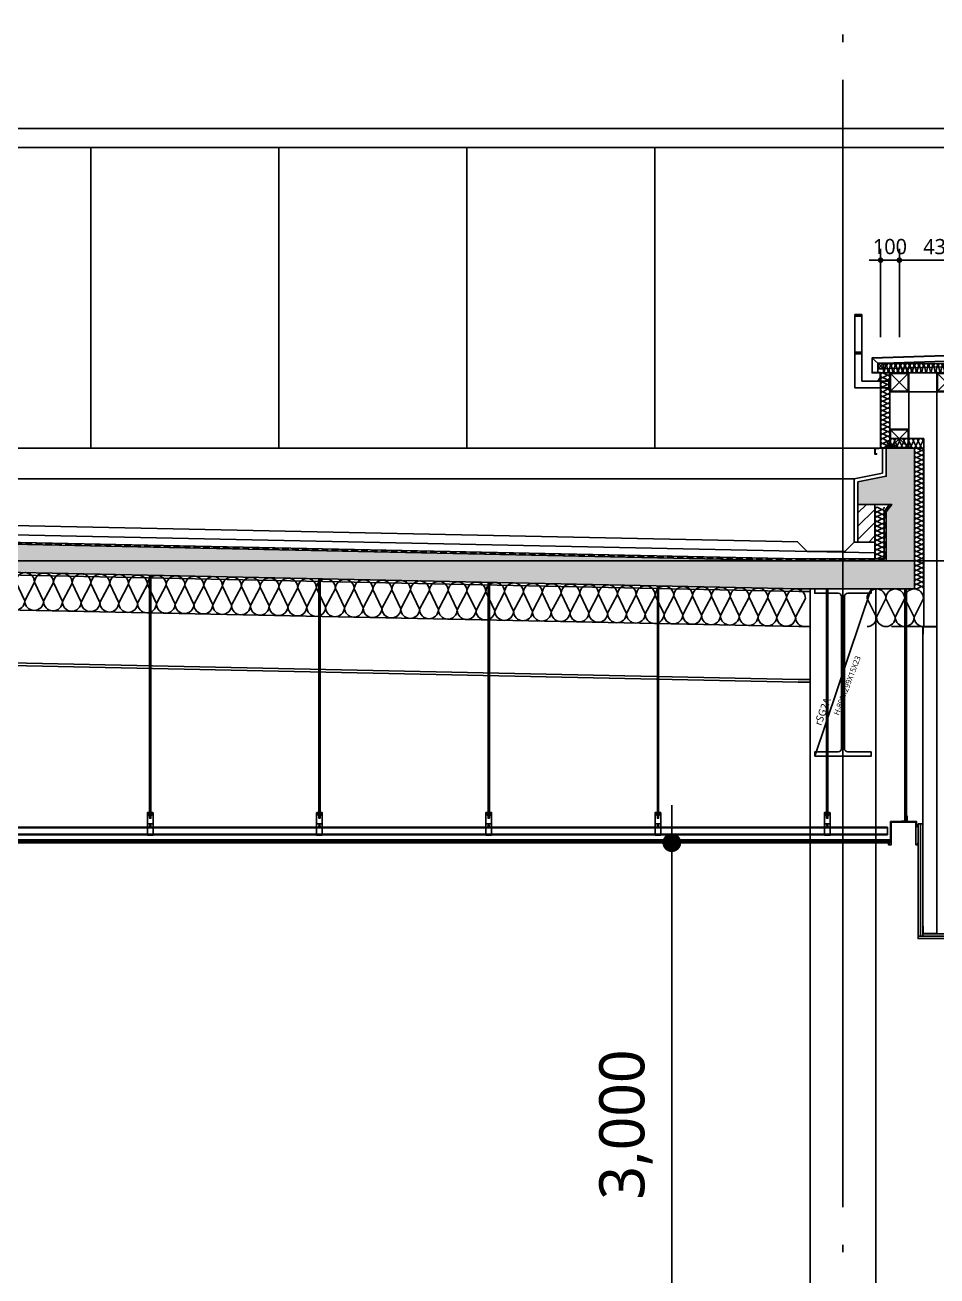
# Model space of a CAD drawing. Header units: millimetres. Extents: x 0 to 672800, y 0 to 118800.
# Drawn here: x 541901 to 546750, y 32638 to 39295 of the extents above; entities that cross this region are included whole.
import ezdxf
from ezdxf.enums import TextEntityAlignment as Align

# ---------------------------------------------------------------- set-up
doc = ezdxf.new("R2010")
doc.units = ezdxf.units.MM
doc.header["$LTSCALE"] = 200
for name, pattern in [('CEN-GAUN', [32.2, 30, -1, 0.2, -1]), ('HIDDEN', [0.375, 0.25, -0.125]), ('XR-A-SECTION$0$CEN-OC', [10, 9.25, -0.25, 0.25, -0.25])]:
    doc.linetypes.add(name, pattern=pattern)
doc.layers.get('DEFPOINTS').update_dxf_attribs({"color": 137})
for name, color, linetype in [('0-S-col', 4, 'Continuous'), ('01FIN', 9, 'Continuous'), ('01HAT', 8, 'Continuous'), ('01단열재', 252, 'Continuous'), ('01하지철물', 253, 'Continuous'), ('02-PIR', 7, 'Continuous'), ('09GIRDER', 2, 'Continuous'), ('3', 3, 'Continuous'), ('6방수', 6, 'HIDDEN'), ('7', 7, 'Continuous'), ('7내부마감', 7, 'Continuous'), ('8ELE', 8, 'Continuous'), ('A-CON', 2, 'Continuous'), ('BOLT', 8, 'Continuous'), ('CEN', 1, 'CEN-GAUN'), ('CTR', 1, 'XR-A-SECTION$0$CEN-OC'), ('deta', 8, 'Continuous'), ('ELE', 7, 'Continuous'), ('ELE-4', 4, 'Continuous'), ('ELE-6', 6, 'Continuous'), ('ELE-8', 8, 'Continuous'), ('ELE-STL', 252, 'Continuous'), ('FLA', 2, 'Continuous'), ('HAT', 8, 'Continuous'), ('HAT-253', 253, 'Continuous'), ('HAT-254', 254, 'Continuous'), ('HAT-INS', 252, 'Continuous'), ('Insul', 252, 'Continuous'), ('JD_04', 4, 'Continuous'), ('JD_08', 8, 'Continuous'), ('PANEL', 6, 'Continuous'), ('S-253', 252, 'Continuous'), ('STEEL-E', 6, 'Continuous'), ('STL', 4, 'Continuous'), ('SYP_BOLT', 9, 'Continuous'), ('SYP_FLASHING', 5, 'Continuous'), ('X-ER', 15, 'ER-X'), ('경량철골', 8, 'Continuous')]:
    doc.layers.add(name, color=color, linetype=linetype)
doc.layers.add('check', color=61, linetype='Continuous', plot=False)
doc.styles.add('$0$스타일1', font='malgun.ttf')
doc.styles.get("Standard").update_dxf_attribs({"font": 'arial.ttf'})
doc.styles.add('맑은고딕', font='malgun.ttf')
doc.styles.add('스타일1', font='malgun.ttf')
doc.linetypes.add('ER-X', pattern='A,10,-0.8,["X",Standard,S=0.6,R=0,X=-0.15,Y=-0.3],-0.8', length=11.6)
doc.dimstyles.new('CJA', dxfattribs={"dimscale": 300, "dimtxt": 2.7, "dimasz": 1, "dimexe": 2, "dimexo": 3, "dimgap": 1, "dimtad": 1, "dimdec": 0, "dimzin": 1, "dimdsep": 46, "dimlunit": 6, "dimtxsty": '$0$스타일1', "dimblk": 'CJDOT', "dimcen": 0.09, "dimdle": 1, "dimclrd": 256, "dimclre": 256, "dimclrt": 3, "dimadec": 0, "dimazin": 0, "dimtfac": 1, "dimtdec": 0, "dimtix": 1, "dimtmove": 2, "dimatfit": 3, "dimldrblk": 'CJDOT', "dimfxl": 1, "dimtolj": 1, "dimtzin": 1, "dimarcsym": 0})
doc.dimstyles.new('CJAK', dxfattribs={"dimscale": 200, "dimtxt": 1.2, "dimasz": 0.5, "dimexe": 2, "dimexo": 3, "dimgap": 0.5, "dimtad": 1, "dimdec": 0, "dimzin": 1, "dimdsep": 46, "dimlunit": 6, "dimtxsty": '맑은고딕', "dimblk": 'CJDOT', "dimcen": 0.09, "dimdle": 1, "dimclrd": 256, "dimclre": 256, "dimclrt": 256, "dimadec": 0, "dimazin": 0, "dimtfac": 1, "dimtdec": 0, "dimtix": 1, "dimtmove": 2, "dimatfit": 3, "dimldrblk": 'CJDOT', "dimfxl": 1, "dimtolj": 1, "dimtzin": 1, "dimarcsym": 0})

# ---------------------------------------------------------------- blocks, each defined once
blk = doc.blocks.new('하지철물')
at = {"layer": '01하지철물', "color": 1}
for p, q in [((46.8, 46.8), (-46.8, -46.8)), ((46.8, -46.8), (-46.8, 46.8))]:
    blk.add_line(p, q, dxfattribs=at)
at = {"layer": '01하지철물'}
for points in [[(-50, -50), (-50, 50), (50, 50), (50, -50)], [(-46.8, -46.8), (-46.8, 46.8), (46.8, 46.8), (46.8, -46.8)]]:
    blk.add_lwpolyline(points, close=True, dxfattribs=at)
blk = doc.blocks.new('STL_30x30')
at = {"layer": 'CTR'}
for p, q in [((1.6, 28.4), (28.4, 1.6)), ((28.4, 28.4), (1.6, 1.6))]:
    blk.add_line(p, q, dxfattribs=at)
at = {"layer": 'ELE-4'}
for points in [[(0, 0), (30, 0), (30, 30), (0, 30)], [(1.6, 1.6), (28.4, 1.6), (28.4, 28.4), (1.6, 28.4)]]:
    blk.add_lwpolyline(points, close=True, dxfattribs=at)
blk = doc.blocks.new('CAP-535X100')
at = {"layer": 'ELE-6'}
blk.add_lwpolyline([(-550, -100), (-60, -100), (-60, -50), (-550, -50)], close=True, dxfattribs=at)
at = {"layer": 'ELE-8'}
for p, q in [((-580, -47.9), (-608.8, -21.1)), ((-580, -98.8), (-580, -48.9)), ((-580, -78.9), (-59.5, -62.2)), ((-550, -47.9), (-60, -32.2)), ((-550, -50), (-550, -47.9)), ((-60, -50), (-60, -32.2)), ((-30, -32.2), (-1.2, -1.3)), ((-30, -96), (-30, -32.2))]:
    blk.add_line(p, q, dxfattribs=at)
at = {"layer": 'Insul'}
for points in [[(-550, -50.3, -0.608337), (-538.2, -63.6), (-544.4, -86.5, 0.524856), (-535, -100, 0.524856), (-525.7, -86.5), (-531.9, -63.6, -1.449198), (-513.2, -63.6), (-519.4, -86.5, 0.524856), (-510, -100, 0.524856), (-500.7, -86.5), (-506.9, -63.6, -1.449198), (-488.2, -63.6), (-494.4, -86.5, 0.524856), (-485, -100, 0.00003), (-485, -100)], [(-485, -100, 0.524856), (-475.7, -86.5), (-481.9, -63.6, -1.449198), (-463.2, -63.6), (-469.4, -86.5, 0.524856), (-460, -100, 0.524856), (-450.7, -86.5), (-456.9, -63.6, -1.449198), (-438.2, -63.6), (-444.4, -86.5, 0.524856), (-435, -100, 0.524856), (-425.7, -86.5), (-431.9, -63.6, -1.449198), (-413.2, -63.6), (-419.4, -86.5, 0.524856), (-410, -100, 0.524856), (-400.7, -86.5), (-406.9, -63.6, -1.449198), (-388.2, -63.6), (-394.4, -86.5, 0.524856), (-385, -100, 0.524856), (-375.7, -86.5), (-381.9, -63.6, -1.449198), (-363.2, -63.6), (-369.4, -86.5, 0.524856), (-360, -100, 0.524856), (-350.7, -86.5), (-356.9, -63.6, -1.449198), (-338.2, -63.6), (-344.4, -86.5, 0.524856), (-335, -100, 0.524856), (-325.7, -86.5), (-331.9, -63.6, -1.449198), (-313.2, -63.6), (-319.4, -86.5, 0.524856), (-310, -100, 0.524856), (-300.7, -86.5), (-306.9, -63.6, -1.449198), (-288.2, -63.6), (-294.4, -86.5, 0.524856), (-285, -100, 0.524856), (-275.7, -86.5), (-281.9, -63.6, -1.449198), (-263.2, -63.6), (-269.4, -86.5, 0.524856), (-260, -100, 0.524856), (-250.7, -86.5), (-256.9, -63.6, -1.449198), (-238.2, -63.6), (-244.4, -86.5, 0.524856), (-235, -100, 0.524856), (-225.7, -86.5), (-231.9, -63.6, -1.449198), (-213.2, -63.6), (-219.4, -86.5, 0.524856), (-210, -100, 0.524856), (-200.7, -86.5), (-206.9, -63.6, -1.449198), (-188.2, -63.6), (-194.4, -86.5, 0.524856), (-185, -100, 0.524856), (-175.7, -86.5), (-181.9, -63.6, -1.449198), (-163.2, -63.6), (-169.4, -86.5, 0.524856), (-160, -100, 0.524856), (-150.7, -86.5), (-156.9, -63.6, -1.449198), (-138.2, -63.6), (-144.4, -86.5, 0.524856), (-135, -100, 0.524856), (-125.7, -86.5), (-131.9, -63.6, -1.449198), (-113.2, -63.6), (-119.4, -86.5, 0.524856), (-110, -100, 0.524856), (-100.7, -86.5), (-106.9, -63.6, -1.449198), (-88.2, -63.6), (-94.4, -86.5, 0.524856), (-85, -100, 0.524856), (-75.7, -86.5), (-81.9, -63.6, -1.449198), (-63.2, -63.6), (-69.4, -86.5, 0.524856), (-60, -100, 0.00003), (-60, -100, 0.00003)]]:
    blk.add_lwpolyline(points, format="xyb", dxfattribs=at)
at = {"layer": 'STL'}
blk.add_lwpolyline([(-579.1, -145.6), (-565, -125), (-565, -98.8), (-608.8, -98.8), (-608.8, -21.1), (-1.2, -1.3), (-1.2, -98.8), (-30, -96), (-30, -117.2), (-28.8, -117.2), (-28.8, -97.2), (0, -100), (0, 0), (-610, -20), (-610, -100), (-566.2, -100), (-566.2, -124.6), (-580.1, -144.9), (-579.1, -145.6)], dxfattribs=at)
at = {"layer": 'S-253'}
for p in [(-580, -77.9), (-60, -62.2)]:
    blk.add_blockref('STL_30x30', p, dxfattribs=at)
blk = doc.blocks.new('R-HAND1')
at = {"layer": 'JD_04'}
blk.add_line((-156, 368), (-150, 368), dxfattribs=at)
for points in [[(-156, 308), (-150, 308), (-150, 368)], [(-156, 368), (-156, 368), (-156, 308)]]:
    blk.add_lwpolyline(points, dxfattribs=at)
at = {"layer": 'JD_08'}
for p, q in [((-156, 355.9), (-150, 361.9)), ((-156, 352.6), (-150, 358.6)), ((-156, 321), (-150, 327)), ((-156, 317.6), (-150, 323.6))]:
    blk.add_line(p, q, dxfattribs=at)
at = {"layer": 'STL', "color": 8}
for p, q in [((-336, 710), (-336, 320)), ((-300, 710), (-300, 356)), ((-300, 356), (-156, 356)), ((-336, 320), (-156, 320))]:
    blk.add_line(p, q, dxfattribs=at)
for points in [[(-336, 710), (-300, 710), (-300, 701), (-336, 701)], [(-336, 510), (-300, 510), (-300, 501), (-336, 501)]]:
    blk.add_lwpolyline(points, close=True, dxfattribs=at)
blk = doc.blocks.new('CJDOT')
blk.add_line((-2, 0), (2, 0))
at = {"const_width": 0.5}
blk.add_lwpolyline([(-0.25, 0, 1), (0.25, 0, 1)], format="xyb", close=True, dxfattribs=at)
blk = doc.blocks.new('*D369')
at = {"layer": 'check', "lineweight": -2, "transparency": 16777216}
for p, q in [((544018, 34943.6), (545740.2, 34943.6)), ((545340.2, 32043.6), (545340.2, 34843.6)), ((544018, 31943.6), (545740.2, 31943.6))]:
    blk.add_line(p, q, dxfattribs=at)
at = {"layer": 'DEFPOINTS', "color": 0, "transparency": 16777216}
for p in [(543418, 34943.6), (545340.2, 34943.6), (543418, 31943.6)]:
    blk.add_point(p, dxfattribs=at)
at = {"layer": 'check', "lineweight": -2, "transparency": 16777216, "xscale": 100, "yscale": 100, "zscale": 100}
for p, rotation in [((545340.2, 34943.6), 90), ((545340.2, 31943.6), 270)]:
    blk.add_blockref('CJDOT', p, dxfattribs=dict(at, rotation=rotation))
at = {"layer": 'check', "transparency": 16777216, "insert": (545096, 33443.6), "char_height": 240, "attachment_point": 5, "rotation": 90, "style": '맑은고딕'}
blk.add_mtext('\\A1;3,000', dxfattribs=at)
blk = doc.blocks.new('SG-rSG2A')
at = {"layer": '09GIRDER', "flags": 128}
blk.add_lwpolyline([(-149.5, -890), (-149.5, -867), (-25.5, -867, 0.414214), (-7.5, -849), (-7.5, -41, 0.414214), (-25.5, -23), (-149.5, -23), (-149.5, 0), (149.5, 0), (149.5, -23), (25.5, -23, 0.414214), (7.5, -41), (7.5, -849, 0.414214), (25.5, -867), (149.5, -867), (149.5, -890)], format="xyb", close=True, dxfattribs=at)
at = {"layer": 'DEFPOINTS'}
blk.add_line((-149.5, -890), (149.5, 0), dxfattribs=at)
at = {"layer": 'DEFPOINTS', "style": '스타일1'}
for s, height, p in [('H-890X299X15X23', 30, (22.7, -513.3)), ('rSG2A', 40, (-108, -652.1, 0))]:
    blk.add_text(s, height=height, rotation=69.25392, dxfattribs=at).set_placement(p, align=Align.MIDDLE_CENTER)
blk = doc.blocks.new('*U447')
at = {"layer": 'HAT-INS'}
for points in [[(0, 0, 0.414214), (0.25, 0.25), (0, 0.75, -1), (0.5, 0.75), (0.25, 0.25, 0.414214), (0.5, 0)], [(0.5, 0, 0.414214), (0.75, 0.25), (0.5, 0.75, -1), (1, 0.75), (0.75, 0.25, 0.414214), (1, 0)], [(1, 0, 0.414214), (1.25, 0.25), (1, 0.75, -1), (1.5, 0.75), (1.25, 0.25, 0.414214), (1.5, 0)], [(1.5, 0, 0.414214), (1.75, 0.25), (1.5, 0.75, -1), (2, 0.75), (1.75, 0.25, 0.414214), (2, 0)], [(2, 0, 0.414214), (2.25, 0.25), (2, 0.75, -1), (2.5, 0.75), (2.25, 0.25, 0.414214), (2.5, 0)], [(2.5, 0, 0.414214), (2.75, 0.25), (2.5, 0.75, -1), (3, 0.75), (2.75, 0.25, 0.414214), (3, 0)], [(3, 0, 0.414214), (3.25, 0.25), (3, 0.75, -1), (3.5, 0.75), (3.25, 0.25, 0.414214), (3.5, 0)], [(3.5, 0, 0.414214), (3.75, 0.25), (3.5, 0.75, -1), (4, 0.75), (3.75, 0.25, 0.414214), (4, 0)], [(4, 0, 0.414214), (4.25, 0.25), (4, 0.75, -1), (4.5, 0.75), (4.25, 0.25, 0.414214), (4.5, 0)], [(4.5, 0, 0.414214), (4.75, 0.25), (4.5, 0.75, -1), (5, 0.75), (4.75, 0.25, 0.414214), (5, 0)], [(5, 0, 0.414214), (5.25, 0.25), (5, 0.75, -1), (5.5, 0.75), (5.25, 0.25, 0.414214), (5.5, 0)]]:
    blk.add_lwpolyline(points, format="xyb", dxfattribs=at)
blk = doc.blocks.new('*U290')
at = {"layer": 'HAT-INS'}
for points in [[(0, 0, 0.414214), (0.25, 0.25), (0, 0.75, -1), (0.5, 0.75), (0.25, 0.25, 0.414214), (0.5, 0)], [(0.5, 0, 0.414214), (0.75, 0.25), (0.5, 0.75, -1), (1, 0.75), (0.75, 0.25, 0.414214), (1, 0)], [(1, 0, 0.414214), (1.25, 0.25), (1, 0.75, -1), (1.5, 0.75), (1.25, 0.25, 0.414214), (1.5, 0)], [(1.5, 0, 0.414214), (1.75, 0.25), (1.5, 0.75, -1), (2, 0.75), (1.75, 0.25, 0.414214), (2, 0)], [(2, 0, 0.414214), (2.25, 0.25), (2, 0.75, -1), (2.5, 0.75), (2.25, 0.25, 0.414214), (2.5, 0)], [(2.5, 0, 0.414214), (2.75, 0.25), (2.5, 0.75, -1), (3, 0.75), (2.75, 0.25, 0.414214), (3, 0)], [(3, 0, 0.414214), (3.25, 0.25), (3, 0.75, -1), (3.5, 0.75), (3.25, 0.25, 0.414214), (3.5, 0)], [(3.5, 0, 0.414214), (3.75, 0.25), (3.5, 0.75, -1), (4, 0.75), (3.75, 0.25, 0.414214), (4, 0)], [(4, 0, 0.414214), (4.25, 0.25), (4, 0.75, -1), (4.5, 0.75), (4.25, 0.25, 0.414214), (4.5, 0)], [(4.5, 0, 0.414214), (4.75, 0.25), (4.5, 0.75, -1), (5, 0.75), (4.75, 0.25, 0.414214), (5, 0)], [(5, 0, 0.414214), (5.25, 0.25), (5, 0.75, -1), (5.5, 0.75), (5.25, 0.25, 0.414214), (5.5, 0)], [(5.5, 0, 0.414214), (5.75, 0.25), (5.5, 0.75, -1), (6, 0.75), (5.75, 0.25, 0.414214), (6, 0)], [(6, 0, 0.414214), (6.25, 0.25), (6, 0.75, -1), (6.5, 0.75), (6.25, 0.25, 0.414214), (6.5, 0)], [(6.5, 0, 0.414214), (6.75, 0.25), (6.5, 0.75, -1), (7, 0.75), (6.75, 0.25, 0.414214), (7, 0)], [(7, 0, 0.414214), (7.25, 0.25), (7, 0.75, -1), (7.5, 0.75), (7.25, 0.25, 0.414214), (7.5, 0)], [(7.5, 0, 0.414214), (7.75, 0.25), (7.5, 0.75, -1), (8, 0.75), (7.75, 0.25, 0.414214), (8, 0)], [(8, 0, 0.414214), (8.25, 0.25), (8, 0.75, -1), (8.5, 0.75), (8.25, 0.25, 0.414214), (8.5, 0)], [(8.5, 0, 0.414214), (8.75, 0.25), (8.5, 0.75, -1), (9, 0.75), (8.75, 0.25, 0.414214), (9, 0)], [(9, 0, 0.414214), (9.25, 0.25), (9, 0.75, -1), (9.5, 0.75), (9.25, 0.25, 0.414214), (9.5, 0)], [(9.5, 0, 0.414214), (9.75, 0.25), (9.5, 0.75, -1), (10, 0.75), (9.75, 0.25, 0.414214), (10, 0)], [(10, 0, 0.414214), (10.25, 0.25), (10, 0.75, -1), (10.5, 0.75), (10.25, 0.25, 0.414214), (10.5, 0)], [(10.5, 0, 0.414214), (10.75, 0.25), (10.5, 0.75, -1), (11, 0.75), (10.75, 0.25, 0.414214), (11, 0)], [(11, 0, 0.414214), (11.25, 0.25), (11, 0.75, -1), (11.5, 0.75), (11.25, 0.25, 0.414214), (11.5, 0)], [(11.5, 0, 0.414214), (11.75, 0.25), (11.5, 0.75, -1), (12, 0.75), (11.75, 0.25, 0.414214), (12, 0)], [(12, 0, 0.414214), (12.25, 0.25), (12, 0.75, -1), (12.5, 0.75), (12.25, 0.25, 0.414214), (12.5, 0)], [(12.5, 0, 0.414214), (12.75, 0.25), (12.5, 0.75, -1), (13, 0.75), (12.75, 0.25, 0.414214), (13, 0)], [(13, 0, 0.414214), (13.25, 0.25), (13, 0.75, -1), (13.5, 0.75), (13.25, 0.25, 0.414214), (13.5, 0)], [(13.5, 0, 0.414214), (13.75, 0.25), (13.5, 0.75, -1), (14, 0.75), (13.75, 0.25, 0.414214), (14, 0)], [(14, 0, 0.414214), (14.25, 0.25), (14, 0.75, -1), (14.5, 0.75), (14.25, 0.25, 0.414214), (14.5, 0)], [(14.5, 0, 0.414214), (14.75, 0.25), (14.5, 0.75, -1), (15, 0.75), (14.75, 0.25, 0.414214), (15, 0)]]:
    blk.add_lwpolyline(points, format="xyb", dxfattribs=at)
blk = doc.blocks.new('*U281')
at = {"layer": 'HAT-INS'}
for points in [[(0, 0, 0.414214), (0.25, 0.25), (0, 0.75, -1), (0.5, 0.75), (0.25, 0.25, 0.414214), (0.5, 0)], [(0.5, 0, 0.414214), (0.75, 0.25), (0.5, 0.75, -1), (1, 0.75), (0.75, 0.25, 0.414214), (1, 0)], [(1, 0, 0.414214), (1.25, 0.25), (1, 0.75, -1), (1.5, 0.75), (1.25, 0.25, 0.414214), (1.5, 0)], [(1.5, 0, 0.414214), (1.75, 0.25), (1.5, 0.75, -1), (2, 0.75), (1.75, 0.25, 0.414214), (2, 0)], [(2, 0, 0.414214), (2.25, 0.25), (2, 0.75, -1), (2.5, 0.75), (2.25, 0.25, 0.414214), (2.5, 0)], [(2.5, 0, 0.414214), (2.75, 0.25), (2.5, 0.75, -1), (3, 0.75), (2.75, 0.25, 0.414214), (3, 0)], [(3, 0, 0.414214), (3.25, 0.25), (3, 0.75, -1), (3.5, 0.75), (3.25, 0.25, 0.414214), (3.5, 0)], [(3.5, 0, 0.414214), (3.75, 0.25), (3.5, 0.75, -1), (4, 0.75), (3.75, 0.25, 0.414214), (4, 0)], [(4, 0, 0.414214), (4.25, 0.25), (4, 0.75, -1), (4.5, 0.75), (4.25, 0.25, 0.414214), (4.5, 0)], [(4.5, 0, 0.414214), (4.75, 0.25), (4.5, 0.75, -1), (5, 0.75), (4.75, 0.25, 0.414214), (5, 0)], [(5, 0, 0.414214), (5.25, 0.25), (5, 0.75, -1), (5.5, 0.75), (5.25, 0.25, 0.414214), (5.5, 0)], [(5.5, 0, 0.414214), (5.75, 0.25), (5.5, 0.75, -1), (6, 0.75), (5.75, 0.25, 0.414214), (6, 0)], [(6, 0, 0.414214), (6.25, 0.25), (6, 0.75, -1), (6.5, 0.75), (6.25, 0.25, 0.414214), (6.5, 0)], [(6.5, 0, 0.414214), (6.75, 0.25), (6.5, 0.75, -1), (7, 0.75), (6.75, 0.25, 0.414214), (7, 0)], [(7, 0, 0.414214), (7.25, 0.25), (7, 0.75, -1), (7.5, 0.75), (7.25, 0.25, 0.414214), (7.5, 0)], [(7.5, 0, 0.414214), (7.75, 0.25), (7.5, 0.75, -1), (8, 0.75), (7.75, 0.25, 0.414214), (8, 0)]]:
    blk.add_lwpolyline(points, format="xyb", dxfattribs=at)
blk = doc.blocks.new('*U448')
at = {"layer": 'HAT-INS'}
for points in [[(0, 0, 0.414214), (0.25, 0.25), (0, 0.75, -1), (0.5, 0.75), (0.25, 0.25, 0.414214), (0.5, 0)], [(0.5, 0, 0.414214), (0.75, 0.25), (0.5, 0.75, -1), (1, 0.75), (0.75, 0.25, 0.414214), (1, 0)], [(1, 0, 0.414214), (1.25, 0.25), (1, 0.75, -1), (1.5, 0.75), (1.25, 0.25, 0.414214), (1.5, 0)], [(1.5, 0, 0.414214), (1.75, 0.25), (1.5, 0.75, -1), (2, 0.75), (1.75, 0.25, 0.414214), (2, 0)], [(2, 0, 0.414214), (2.25, 0.25), (2, 0.75, -1), (2.5, 0.75), (2.25, 0.25, 0.414214), (2.5, 0)], [(2.5, 0, 0.414214), (2.75, 0.25), (2.5, 0.75, -1), (3, 0.75), (2.75, 0.25, 0.414214), (3, 0)], [(3, 0, 0.414214), (3.25, 0.25), (3, 0.75, -1), (3.5, 0.75), (3.25, 0.25, 0.414214), (3.5, 0)]]:
    blk.add_lwpolyline(points, format="xyb", dxfattribs=at)
blk = doc.blocks.new('*U441')
at = {"layer": 'HAT-INS'}
for points in [[(0, 0, 0.414214), (0.25, 0.25), (0, 0.75, -1), (0.5, 0.75), (0.25, 0.25, 0.414214), (0.5, 0)], [(0.5, 0, 0.414214), (0.75, 0.25), (0.5, 0.75, -1), (1, 0.75), (0.75, 0.25, 0.414214), (1, 0)], [(1, 0, 0.414214), (1.25, 0.25), (1, 0.75, -1), (1.5, 0.75), (1.25, 0.25, 0.414214), (1.5, 0)], [(1.5, 0, 0.414214), (1.75, 0.25), (1.5, 0.75, -1), (2, 0.75), (1.75, 0.25, 0.414214), (2, 0)], [(2, 0, 0.414214), (2.25, 0.25), (2, 0.75, -1), (2.5, 0.75), (2.25, 0.25, 0.414214), (2.5, 0)], [(2.5, 0, 0.414214), (2.75, 0.25), (2.5, 0.75, -1), (3, 0.75), (2.75, 0.25, 0.414214), (3, 0)], [(3, 0, 0.414214), (3.25, 0.25), (3, 0.75, -1), (3.5, 0.75), (3.25, 0.25, 0.414214), (3.5, 0)], [(3.5, 0, 0.414214), (3.75, 0.25), (3.5, 0.75, -1), (4, 0.75), (3.75, 0.25, 0.414214), (4, 0)], [(4, 0, 0.414214), (4.25, 0.25), (4, 0.75, -1), (4.5, 0.75), (4.25, 0.25, 0.414214), (4.5, 0)], [(4.5, 0, 0.414214), (4.75, 0.25), (4.5, 0.75, -1), (5, 0.75), (4.75, 0.25, 0.414214), (5, 0)], [(5, 0, 0.414214), (5.25, 0.25), (5, 0.75, -1), (5.5, 0.75), (5.25, 0.25, 0.414214), (5.5, 0)], [(5.5, 0, 0.414214), (5.75, 0.25), (5.5, 0.75, -1), (6, 0.75), (5.75, 0.25, 0.414214), (6, 0)], [(6, 0, 0.414214), (6.25, 0.25), (6, 0.75, -1), (6.5, 0.75), (6.25, 0.25, 0.414214), (6.5, 0)], [(6.5, 0, 0.414214), (6.75, 0.25), (6.5, 0.75, -1), (7, 0.75), (6.75, 0.25, 0.414214), (7, 0)], [(7, 0, 0.414214), (7.25, 0.25), (7, 0.75, -1), (7.5, 0.75), (7.25, 0.25, 0.414214), (7.5, 0)], [(7.5, 0, 0.414214), (7.75, 0.25), (7.5, 0.75, -1), (8, 0.75), (7.75, 0.25, 0.414214), (8, 0)], [(8, 0, 0.414214), (8.25, 0.25), (8, 0.75, -1), (8.5, 0.75), (8.25, 0.25, 0.414214), (8.5, 0)], [(8.5, 0, 0.414214), (8.75, 0.25), (8.5, 0.75, -1), (9, 0.75), (8.75, 0.25, 0.414214), (9, 0)], [(9, 0, 0.414214), (9.25, 0.25), (9, 0.75, -1), (9.5, 0.75), (9.25, 0.25, 0.414214), (9.5, 0)], [(9.5, 0, 0.414214), (9.75, 0.25), (9.5, 0.75, -1), (10, 0.75), (9.75, 0.25, 0.414214), (10, 0)], [(10, 0, 0.414214), (10.25, 0.25), (10, 0.75, -1), (10.5, 0.75), (10.25, 0.25, 0.414214), (10.5, 0)], [(10.5, 0, 0.414214), (10.75, 0.25), (10.5, 0.75, -1), (11, 0.75), (10.75, 0.25, 0.414214), (11, 0)], [(11, 0, 0.414214), (11.25, 0.25), (11, 0.75, -1), (11.5, 0.75), (11.25, 0.25, 0.414214), (11.5, 0)], [(11.5, 0, 0.414214), (11.75, 0.25), (11.5, 0.75, -1), (12, 0.75), (11.75, 0.25, 0.414214), (12, 0)], [(12, 0, 0.414214), (12.25, 0.25), (12, 0.75, -1), (12.5, 0.75), (12.25, 0.25, 0.414214), (12.5, 0)], [(12.5, 0, 0.414214), (12.75, 0.25), (12.5, 0.75, -1), (13, 0.75), (12.75, 0.25, 0.414214), (13, 0)], [(13, 0, 0.414214), (13.25, 0.25), (13, 0.75, -1), (13.5, 0.75), (13.25, 0.25, 0.414214), (13.5, 0)], [(13.5, 0, 0.414214), (13.75, 0.25), (13.5, 0.75, -1), (14, 0.75), (13.75, 0.25, 0.414214), (14, 0)], [(14, 0, 0.414214), (14.25, 0.25), (14, 0.75, -1), (14.5, 0.75), (14.25, 0.25, 0.414214), (14.5, 0)], [(14.5, 0, 0.414214), (14.75, 0.25), (14.5, 0.75, -1), (15, 0.75), (14.75, 0.25, 0.414214), (15, 0)], [(15, 0, 0.414214), (15.25, 0.25), (15, 0.75, -1), (15.5, 0.75), (15.25, 0.25, 0.414214), (15.5, 0)], [(15.5, 0, 0.414214), (15.75, 0.25), (15.5, 0.75, -1), (16, 0.75), (15.75, 0.25, 0.414214), (16, 0)], [(16, 0, 0.414214), (16.25, 0.25), (16, 0.75, -1), (16.5, 0.75), (16.25, 0.25, 0.414214), (16.5, 0)], [(16.5, 0, 0.414214), (16.75, 0.25), (16.5, 0.75, -1), (17, 0.75), (16.75, 0.25, 0.414214), (17, 0)], [(17, 0, 0.414214), (17.25, 0.25), (17, 0.75, -1), (17.5, 0.75), (17.25, 0.25, 0.414214), (17.5, 0)], [(17.5, 0, 0.414214), (17.75, 0.25), (17.5, 0.75, -1), (18, 0.75), (17.75, 0.25, 0.414214), (18, 0)], [(18, 0, 0.414214), (18.25, 0.25), (18, 0.75, -1), (18.5, 0.75), (18.25, 0.25, 0.414214), (18.5, 0)], [(18.5, 0, 0.414214), (18.75, 0.25), (18.5, 0.75, -1), (19, 0.75), (18.75, 0.25, 0.414214), (19, 0)], [(19, 0, 0.414214), (19.25, 0.25), (19, 0.75, -1), (19.5, 0.75), (19.25, 0.25, 0.414214), (19.5, 0)], [(19.5, 0, 0.414214), (19.75, 0.25), (19.5, 0.75, -1), (20, 0.75), (19.75, 0.25, 0.414214), (20, 0)], [(20, 0, 0.414214), (20.25, 0.25), (20, 0.75, -1), (20.5, 0.75), (20.25, 0.25, 0.414214), (20.5, 0)], [(20.5, 0, 0.414214), (20.75, 0.25), (20.5, 0.75, -1), (21, 0.75), (20.75, 0.25, 0.414214), (21, 0)], [(21, 0, 0.414214), (21.25, 0.25), (21, 0.75, -1), (21.5, 0.75), (21.25, 0.25, 0.414214), (21.5, 0)], [(21.5, 0, 0.414214), (21.75, 0.25), (21.5, 0.75, -1), (22, 0.75), (21.75, 0.25, 0.414214), (22, 0)], [(22, 0, 0.414214), (22.25, 0.25), (22, 0.75, -1), (22.5, 0.75), (22.25, 0.25, 0.414214), (22.5, 0)], [(22.5, 0, 0.414214), (22.75, 0.25), (22.5, 0.75, -1), (23, 0.75), (22.75, 0.25, 0.414214), (23, 0)], [(23, 0, 0.414214), (23.25, 0.25), (23, 0.75, -1), (23.5, 0.75), (23.25, 0.25, 0.414214), (23.5, 0)], [(23.5, 0, 0.414214), (23.75, 0.25), (23.5, 0.75, -1), (24, 0.75), (23.75, 0.25, 0.414214), (24, 0)], [(24, 0, 0.414214), (24.25, 0.25), (24, 0.75, -1), (24.5, 0.75), (24.25, 0.25, 0.414214), (24.5, 0)], [(24.5, 0, 0.414214), (24.75, 0.25), (24.5, 0.75, -1), (25, 0.75), (24.75, 0.25, 0.414214), (25, 0)], [(25, 0, 0.414214), (25.25, 0.25), (25, 0.75, -1), (25.5, 0.75), (25.25, 0.25, 0.414214), (25.5, 0)], [(25.5, 0, 0.414214), (25.75, 0.25), (25.5, 0.75, -1), (26, 0.75), (25.75, 0.25, 0.414214), (26, 0)], [(26, 0, 0.414214), (26.25, 0.25), (26, 0.75, -1), (26.5, 0.75), (26.25, 0.25, 0.414214), (26.5, 0)], [(26.5, 0, 0.414214), (26.75, 0.25), (26.5, 0.75, -1), (27, 0.75), (26.75, 0.25, 0.414214), (27, 0)], [(27, 0, 0.414214), (27.25, 0.25), (27, 0.75, -1), (27.5, 0.75), (27.25, 0.25, 0.414214), (27.5, 0)], [(27.5, 0, 0.414214), (27.75, 0.25), (27.5, 0.75, -1), (28, 0.75), (27.75, 0.25, 0.414214), (28, 0)], [(28, 0, 0.414214), (28.25, 0.25), (28, 0.75, -1), (28.5, 0.75), (28.25, 0.25, 0.414214), (28.5, 0)], [(28.5, 0, 0.414214), (28.75, 0.25), (28.5, 0.75, -1), (29, 0.75), (28.75, 0.25, 0.414214), (29, 0)], [(29, 0, 0.414214), (29.25, 0.25), (29, 0.75, -1), (29.5, 0.75), (29.25, 0.25, 0.414214), (29.5, 0)], [(29.5, 0, 0.414214), (29.75, 0.25), (29.5, 0.75, -1), (30, 0.75), (29.75, 0.25, 0.414214), (30, 0)], [(30, 0, 0.414214), (30.25, 0.25), (30, 0.75, -1), (30.5, 0.75), (30.25, 0.25, 0.414214), (30.5, 0)], [(30.5, 0, 0.414214), (30.75, 0.25), (30.5, 0.75, -1), (31, 0.75), (30.75, 0.25, 0.414214), (31, 0)], [(31, 0, 0.414214), (31.25, 0.25), (31, 0.75, -1), (31.5, 0.75), (31.25, 0.25, 0.414214), (31.5, 0)], [(31.5, 0, 0.414214), (31.75, 0.25), (31.5, 0.75, -1), (32, 0.75), (31.75, 0.25, 0.414214), (32, 0)], [(32, 0, 0.414214), (32.25, 0.25), (32, 0.75, -1), (32.5, 0.75), (32.25, 0.25, 0.414214), (32.5, 0)], [(32.5, 0, 0.414214), (32.75, 0.25), (32.5, 0.75, -1), (33, 0.75), (32.75, 0.25, 0.414214), (33, 0)], [(33, 0, 0.414214), (33.25, 0.25), (33, 0.75, -1), (33.5, 0.75), (33.25, 0.25, 0.414214), (33.5, 0)], [(33.5, 0, 0.414214), (33.75, 0.25), (33.5, 0.75, -1), (34, 0.75), (33.75, 0.25, 0.414214), (34, 0)], [(34, 0, 0.414214), (34.25, 0.25), (34, 0.75, -1), (34.5, 0.75), (34.25, 0.25, 0.414214), (34.5, 0)], [(34.5, 0, 0.414214), (34.75, 0.25), (34.5, 0.75, -1), (35, 0.75), (34.75, 0.25, 0.414214), (35, 0)], [(35, 0, 0.414214), (35.25, 0.25), (35, 0.75, -1), (35.5, 0.75), (35.25, 0.25, 0.414214), (35.5, 0)], [(35.5, 0, 0.414214), (35.75, 0.25), (35.5, 0.75, -1), (36, 0.75), (35.75, 0.25, 0.414214), (36, 0)], [(36, 0, 0.414214), (36.25, 0.25), (36, 0.75, -1), (36.5, 0.75), (36.25, 0.25, 0.414214), (36.5, 0)], [(36.5, 0, 0.414214), (36.75, 0.25), (36.5, 0.75, -1), (37, 0.75), (36.75, 0.25, 0.414214), (37, 0)], [(37, 0, 0.414214), (37.25, 0.25), (37, 0.75, -1), (37.5, 0.75), (37.25, 0.25, 0.414214), (37.5, 0)], [(37.5, 0, 0.414214), (37.75, 0.25), (37.5, 0.75, -1), (38, 0.75), (37.75, 0.25, 0.414214), (38, 0)], [(38, 0, 0.414214), (38.25, 0.25), (38, 0.75, -1), (38.5, 0.75), (38.25, 0.25, 0.414214), (38.5, 0)], [(38.5, 0, 0.414214), (38.75, 0.25), (38.5, 0.75, -1), (39, 0.75), (38.75, 0.25, 0.414214), (39, 0)], [(39, 0, 0.414214), (39.25, 0.25), (39, 0.75, -1), (39.5, 0.75), (39.25, 0.25, 0.414214), (39.5, 0)], [(39.5, 0, 0.414214), (39.75, 0.25), (39.5, 0.75, -1), (40, 0.75), (39.75, 0.25, 0.414214), (40, 0)], [(40, 0, 0.414214), (40.25, 0.25), (40, 0.75, -1), (40.5, 0.75), (40.25, 0.25, 0.414214), (40.5, 0)], [(40.5, 0, 0.414214), (40.75, 0.25), (40.5, 0.75, -1), (41, 0.75), (40.75, 0.25, 0.414214), (41, 0)], [(41, 0, 0.414214), (41.25, 0.25), (41, 0.75, -1), (41.5, 0.75), (41.25, 0.25, 0.414214), (41.5, 0)], [(41.5, 0, 0.414214), (41.75, 0.25), (41.5, 0.75, -1), (42, 0.75), (41.75, 0.25, 0.414214), (42, 0)], [(42, 0, 0.414214), (42.25, 0.25), (42, 0.75, -1), (42.5, 0.75), (42.25, 0.25, 0.414214), (42.5, 0)], [(42.5, 0, 0.414214), (42.75, 0.25), (42.5, 0.75, -1), (43, 0.75), (42.75, 0.25, 0.414214), (43, 0)], [(43, 0, 0.414214), (43.25, 0.25), (43, 0.75, -1), (43.5, 0.75), (43.25, 0.25, 0.414214), (43.5, 0)], [(43.5, 0, 0.414214), (43.75, 0.25), (43.5, 0.75, -1), (44, 0.75), (43.75, 0.25, 0.414214), (44, 0)], [(44, 0, 0.414214), (44.25, 0.25), (44, 0.75, -1), (44.5, 0.75), (44.25, 0.25, 0.414214), (44.5, 0)], [(44.5, 0, 0.414214), (44.75, 0.25), (44.5, 0.75, -1), (45, 0.75), (44.75, 0.25, 0.414214), (45, 0)], [(45, 0, 0.414214), (45.25, 0.25), (45, 0.75, -1), (45.5, 0.75), (45.25, 0.25, 0.414214), (45.5, 0)], [(45.5, 0, 0.414214), (45.75, 0.25), (45.5, 0.75, -1), (46, 0.75), (45.75, 0.25, 0.414214), (46, 0)], [(46, 0, 0.414214), (46.25, 0.25), (46, 0.75, -1), (46.5, 0.75), (46.25, 0.25, 0.414214), (46.5, 0)], [(46.5, 0, 0.414214), (46.75, 0.25), (46.5, 0.75, -1), (47, 0.75), (46.75, 0.25, 0.414214), (47, 0)], [(47, 0, 0.414214), (47.25, 0.25), (47, 0.75, -1), (47.5, 0.75), (47.25, 0.25, 0.414214), (47.5, 0)]]:
    blk.add_lwpolyline(points, format="xyb", dxfattribs=at)
blk = doc.blocks.new('*U442')
at = {"layer": 'HAT-INS'}
for points in [[(0, 0, 0.414214), (0.25, 0.25), (0, 0.75, -1), (0.5, 0.75), (0.25, 0.25, 0.414214), (0.5, 0)], [(0.5, 0, 0.414214), (0.75, 0.25), (0.5, 0.75, -1), (1, 0.75), (0.75, 0.25, 0.414214), (1, 0)], [(1, 0, 0.414214), (1.25, 0.25), (1, 0.75, -1), (1.5, 0.75), (1.25, 0.25, 0.414214), (1.5, 0)]]:
    blk.add_lwpolyline(points, format="xyb", dxfattribs=at)
blk = doc.blocks.new('*D393')
at = {"layer": 'check', "lineweight": -2, "transparency": 16777216}
for p, q in [((546550.2, 37633.6), (546550.2, 38103.3)), ((546985.2, 37633.6), (546985.2, 38103.3)), ((546955.2, 38043.3), (546580.2, 38043.3))]:
    blk.add_line(p, q, dxfattribs=at)
at = {"layer": 'DEFPOINTS', "color": 0, "transparency": 16777216}
for p in [(546550.2, 38043.3), (546550.2, 37543.6), (546985.2, 37543.6)]:
    blk.add_point(p, dxfattribs=at)
at = {"layer": 'check', "lineweight": -2, "transparency": 16777216, "xscale": 30, "yscale": 30, "zscale": 30, "rotation": 180}
blk.add_blockref('CJDOT', (546550.2, 38043.3), dxfattribs=at)
at = {"layer": 'check', "lineweight": -2, "transparency": 16777216, "xscale": 30, "yscale": 30, "zscale": 30}
blk.add_blockref('CJDOT', (546985.2, 38043.3), dxfattribs=at)
at = {"layer": 'check', "transparency": 16777216, "insert": (546767.7, 38115.1), "char_height": 81, "attachment_point": 5, "style": '$0$스타일1'}
blk.add_mtext('\\A1;435', dxfattribs=at)
blk = doc.blocks.new('*D394')
at = {"layer": 'check', "lineweight": -2, "transparency": 16777216}
for p, q in [((546450.2, 37633.6), (546450.2, 38103.3)), ((546550.2, 37633.6), (546550.2, 38103.3)), ((546420.2, 38043.3), (546390.2, 38043.3)), ((546550.2, 38043.3), (546450.2, 38043.3)), ((546580.2, 38043.3), (546610.2, 38043.3))]:
    blk.add_line(p, q, dxfattribs=at)
at = {"layer": 'DEFPOINTS', "color": 0, "transparency": 16777216}
for p in [(546450.2, 38043.3), (546450.2, 37543.6), (546550.2, 37543.6)]:
    blk.add_point(p, dxfattribs=at)
at = {"layer": 'check', "lineweight": -2, "transparency": 16777216, "xscale": 30, "yscale": 30, "zscale": 30}
blk.add_blockref('CJDOT', (546450.2, 38043.3), dxfattribs=at)
at = {"layer": 'check', "lineweight": -2, "transparency": 16777216, "xscale": 30, "yscale": 30, "zscale": 30, "rotation": 180}
blk.add_blockref('CJDOT', (546550.2, 38043.3), dxfattribs=at)
at = {"layer": 'check', "transparency": 16777216, "insert": (546500.2, 38115.3), "char_height": 81, "attachment_point": 5, "style": '$0$스타일1'}
blk.add_mtext('\\A1;100', dxfattribs=at)
blk = doc.blocks.new('SDS32')
at = {"layer": 'SYP_BOLT'}
for p, q in [((-5, 2.1), (-8, 1)), ((8, 1), (-8, 1)), ((-8, 1), (-8, 0)), ((8, 0), (-8, 0)), ((-3, 0.3), (-3.5, 0)), ((-3, 0), (-3, -3.7)), ((-2.5, 9.1), (-2.5, 3.1)), ((2.5, 3.1), (2.5, 9.1)), ((3, 0), (3, -5.7)), ((5, 2.1), (8, 1)), ((8, 1), (8, 0)), ((-3, -3.7), (-3.5, -4)), ((3.8, -6.5), (-3.5, -4)), ((-3.5, -4), (-3, -4.7)), ((-3, -5.7), (-3.5, -6)), ((3.8, -8.5), (-3.5, -6)), ((-3.5, -6), (-3, -6.7)), ((-3, -7.7), (-3.5, -8)), ((3.8, -10.5), (-3.5, -8)), ((-3.5, -8), (-3, -8.7)), ((-3, -9.7), (-3.5, -10)), ((-3.5, -10), (-3, -10.7)), ((3.8, -12.5), (-3.5, -10)), ((-3, -11.7), (-3.5, -12)), ((3.8, -14.5), (-3.5, -12)), ((-3.5, -12), (-3, -12.7)), ((-3, -13.7), (-3.5, -14)), ((3.8, -16.5), (-3.5, -14)), ((-3.5, -14), (-3, -14.7)), ((-3, -15.7), (-3.5, -16)), ((3.8, -18.5), (-3.5, -16)), ((-3.5, -16), (-3, -16.7)), ((-3, -17.7), (-3.5, -18)), ((3.8, -20.5), (-3.5, -18)), ((-3.5, -18), (-3, -18.7)), ((3, -5.7), (-3, -3.7)), ((3, -6.7), (-3, -4.7)), ((-3, -4.7), (-3, -5.7)), ((3, -7.7), (-3, -5.7)), ((3, -8.7), (-3, -6.7)), ((-3, -6.7), (-3, -7.7)), ((3, -9.7), (-3, -7.7)), ((-3, -8.7), (-3, -9.7)), ((3, -10.7), (-3, -8.7)), ((3, -11.7), (-3, -9.7)), ((3, -12.7), (-3, -10.7)), ((-3, -10.7), (-3, -11.7)), ((3, -13.7), (-3, -11.7)), ((3, -14.7), (-3, -12.7)), ((-3, -12.7), (-3, -13.7)), ((3, -15.7), (-3, -13.7)), ((3, -16.7), (-3, -14.7)), ((-3, -14.7), (-3, -15.7)), ((3, -17.7), (-3, -15.7)), ((3, -18.7), (-3, -16.7)), ((-3, -16.7), (-3, -17.7)), ((3, -19.7), (-3, -17.7)), ((-3, -18.7), (-3, -21)), ((3, -20.7), (-3, -18.7)), ((3, -5.7), (3.8, -6.5)), ((3.8, -6.5), (3, -6.7)), ((3, -6.7), (3, -7.7)), ((3, -7.7), (3.8, -8.5)), ((3.8, -8.5), (3, -8.7)), ((3, -8.7), (3, -9.7)), ((3, -9.7), (3.8, -10.5)), ((3.8, -10.5), (3, -10.7)), ((3, -10.7), (3, -11.7)), ((3, -11.7), (3.8, -12.5)), ((3.8, -12.5), (3, -12.7)), ((3, -12.7), (3, -13.7)), ((3, -13.7), (3.8, -14.5)), ((3.8, -14.5), (3, -14.7)), ((3, -14.7), (3, -15.7)), ((3, -15.7), (3.8, -16.5)), ((3.8, -16.5), (3, -16.7)), ((3, -16.7), (3, -17.7)), ((3, -17.7), (3.8, -18.5)), ((3.8, -18.5), (3, -18.7)), ((3, -18.7), (3, -19.7)), ((3, -19.7), (3.8, -20.5)), ((3.8, -20.5), (3, -20.7)), ((3, -20.7), (3, -22))]:
    blk.add_line(p, q, dxfattribs=at)
blk.add_lwpolyline([(5, 3.1), (5, 2.1), (-5, 2.1), (-5, 3.1)], close=True, dxfattribs=at)
for points in [[(4, 3.1), (4, 9.1), (-4, 9.1), (-4, 3.1)], [(0, -32), (-1, -23), (-3, -21), (-1, -20), (3, -22)], [(3, -22), (3, -27), (0, -32), (-3, -27), (-3, -21)]]:
    blk.add_lwpolyline(points, dxfattribs=at)
at = {"layer": 'SYP_BOLT', "color": 0}
blk.add_solid([(8, 1), (-8, 1), (8, 0), (-8, 0)], dxfattribs=at)

msp = doc.modelspace()

# ---------------------------------------------------------------- hatches: boundary and pattern name
at = {"layer": '01HAT', "ltscale": 2}
h = msp.add_hatch(dxfattribs=at)
h.set_pattern_fill('ANSI31', color=256, scale=400, style=0)
h.set_pattern_definition([(45, (-169273.294, 207099.32), (-35.355339, 35.355339), [])])
h.paths.add_polyline_path([(546330.2, 36743.6), (546420.2, 36743.6), (546420.2, 36543.6), (546330.2, 36543.6)])
at = {"layer": 'HAT-254'}
h = msp.add_hatch(color=256, dxfattribs=at)
h.dxf.hatch_style = 1
h.paths.add_polyline_path([(536550.1, 36643.6), (534850.3, 36611.3), (534850.3, 36461.3), (536549.9, 36493.6), (546017.6, 36293.6), (546075.2, 36293.6), (546630.2, 36293.6), (546630.2, 37043.6), (546480.2, 37043.6), (546480.2, 36893.6), (546330.2, 36863.6), (546330.2, 36743.3), (546510.2, 36743.3), (546480.2, 36703.6), (546480.2, 36443.6), (546019.1, 36443.6)])

# ---------------------------------------------------------------- linework, layer by layer
at = {"color": 8}
for p, q in [((534868, 35025.6), (546486.7, 35025.6)), ((534868, 35022.6), (546486.7, 35022.6)), ((542581.7, 35043.6), (542551.7, 35043.6)), ((542573.6, 35031.6), (542559.9, 35031.6)), ((542566.7, 35037.8), (542566.7, 35025.4)), ((543481.7, 35043.6), (543451.7, 35043.6)), ((543473.6, 35031.6), (543459.9, 35031.6)), ((543466.7, 35037.8), (543466.7, 35025.4)), ((544381.7, 35043.6), (544351.7, 35043.6)), ((544373.6, 35031.6), (544359.9, 35031.6)), ((544366.7, 35037.8), (544366.7, 35025.4)), ((545281.7, 35043.6), (545251.7, 35043.6)), ((545273.6, 35031.6), (545259.9, 35031.6)), ((545266.7, 35037.8), (545266.7, 35025.4)), ((546181.7, 35043.6), (546151.7, 35043.6)), ((546173.6, 35031.6), (546159.9, 35031.6)), ((546166.7, 35037.8), (546166.7, 35025.4)), ((546486.7, 35025.6), (546486.7, 34985.6)), ((534868, 34988.6), (546486.7, 34988.6)), ((534868, 34985.6), (546486.7, 34985.6))]:
    msp.add_line(p, q, dxfattribs=at)
at = {"color": 1}
for p, q in [((534878, 34958.6), (546500.2, 34958.6)), ((534878, 34951.6), (546500.2, 34951.6)), ((546500.2, 34943.6), (546500.2, 34958.6)), ((534878, 34943.6), (546500.2, 34943.6))]:
    msp.add_line(p, q, dxfattribs=at)
at = {"color": 8}
for points in [[(542563.4, 36366.6), (542563.4, 35073.5), (542570.1, 35073.5), (542570.1, 36366.4)], [(543463.4, 36347.6), (543463.4, 35073.5), (543470.1, 35073.5), (543470.1, 36347.4)], [(544363.4, 36328.6), (544363.4, 35073.5), (544370.1, 35073.5), (544370.1, 36328.4)], [(545263.4, 36309.6), (545263.4, 35073.5), (545270.1, 35073.5), (545270.1, 36309.4)], [(546163.4, 36293.6), (546163.4, 35073.5), (546170.1, 35073.5), (546170.1, 36293.6)], [(542581.7, 35102.7), (542580.4, 35104.7), (542553, 35104.7), (542551.7, 35102.7), (542551.7, 35097.7), (542553, 35095.7), (542580.4, 35095.7), (542581.7, 35097.7), (542551.7, 35097.7)], [(542558, 35095.7), (542558, 35090.6), (542575.6, 35090.6), (542575.6, 35095.7)], [(543481.7, 35102.7), (543480.4, 35104.7), (543453, 35104.7), (543451.7, 35102.7), (543451.7, 35097.7), (543453, 35095.7), (543480.4, 35095.7), (543481.7, 35097.7), (543451.7, 35097.7)], [(543458, 35095.7), (543458, 35090.6), (543475.6, 35090.6), (543475.6, 35095.7)], [(544381.7, 35102.7), (544380.4, 35104.7), (544353, 35104.7), (544351.7, 35102.7), (544351.7, 35097.7), (544353, 35095.7), (544380.4, 35095.7), (544381.7, 35097.7), (544351.7, 35097.7)], [(544358, 35095.7), (544358, 35090.6), (544375.6, 35090.6), (544375.6, 35095.7)], [(545281.7, 35102.7), (545280.4, 35104.7), (545253, 35104.7), (545251.7, 35102.7), (545251.7, 35097.7), (545253, 35095.7), (545280.4, 35095.7), (545281.7, 35097.7), (545251.7, 35097.7)], [(545258, 35095.7), (545258, 35090.6), (545275.6, 35090.6), (545275.6, 35095.7)], [(546181.7, 35102.7), (546180.4, 35104.7), (546153, 35104.7), (546151.7, 35102.7), (546151.7, 35097.7), (546153, 35095.7), (546180.4, 35095.7), (546181.7, 35097.7), (546151.7, 35097.7)], [(546158, 35095.7), (546158, 35090.6), (546175.6, 35090.6), (546175.6, 35095.7)]]:
    msp.add_lwpolyline(points, dxfattribs=at)
for points in [[(542551.7, 35102.7), (542581.7, 35102.7), (542581.7, 34983.6), (542551.7, 34983.6)], [(543451.7, 35102.7), (543481.7, 35102.7), (543481.7, 34983.6), (543451.7, 34983.6)], [(544351.7, 35102.7), (544381.7, 35102.7), (544381.7, 34983.6), (544351.7, 34983.6)], [(545251.7, 35102.7), (545281.7, 35102.7), (545281.7, 34983.6), (545251.7, 34983.6)], [(546151.7, 35102.7), (546181.7, 35102.7), (546181.7, 34983.6), (546151.7, 34983.6)]]:
    msp.add_lwpolyline(points, close=True, dxfattribs=at)
for centre, radius in [((542566.7, 35031.6), 4.25), ((542566.7, 35031.6), 3.25), ((543466.7, 35031.6), 4.25), ((543466.7, 35031.6), 3.25), ((544366.7, 35031.6), 4.25), ((544366.7, 35031.6), 3.25), ((545266.7, 35031.6), 4.25), ((545266.7, 35031.6), 3.25), ((546166.7, 35031.6), 4.25), ((546166.7, 35031.6), 3.25)]:
    msp.add_circle(centre, radius, dxfattribs=at)
at = {"layer": '0-S-col', "color": 8}
msp.add_lwpolyline([(546075.2, 26443.6), (546425.2, 26443.6), (546425.2, 36293.6), (546075.2, 36293.6)], close=True, dxfattribs=at)
at = {"layer": '01FIN'}
for p, q in [((546460.2, 36909.8), (546460.2, 37043.6)), ((546460.2, 36909.8), (546310.2, 36879.8)), ((546310.2, 36543.6), (546310.2, 36879.8))]:
    msp.add_line(p, q, dxfattribs=at)
at = {"layer": '01단열재'}
for p, q in [((546680.2, 37093.6), (546500.2, 37093.6)), ((546630.2, 37043.6), (546680.2, 37043.6))]:
    msp.add_line(p, q, dxfattribs=at)
for points in [[(546508.4, 36093.6), (546680.2, 36093.6), (546680.2, 37093.6)], [(534853.8, 36261.3), (536549.7, 36293.5), (546015.4, 36093.6), (546075.2, 36093.6)]]:
    msp.add_lwpolyline(points, dxfattribs=at)
at = {"layer": '01하지철물'}
for p, q in [((546600.2, 37443.6), (546600.2, 37043.6)), ((546600.2, 37343.6), (546750.2, 37343.6)), ((546750.2, 37343.6), (546750.2, 34558.6))]:
    msp.add_line(p, q, dxfattribs=at)
at = {"layer": '02-PIR', "ltscale": 150}
msp.add_line((546500.2, 37443.6), (546915.2, 37443.6), dxfattribs=at)
at = {"layer": '3'}
for p, q in [((546010, 36543.9), (536550.2, 36743.6)), ((546060.2, 36493.6), (546010.2, 36543.6)), ((546260.2, 36493.6), (546060.2, 36493.6)), ((546310.2, 36543.6), (546260.2, 36493.6)), ((546310.2, 36543.6), (546420.2, 36543.6))]:
    msp.add_line(p, q, dxfattribs=at)
at = {"layer": '6방수', "ltscale": 0.7}
msp.add_lwpolyline([(534850, 36616.3), (536550.1, 36648.6), (546019.2, 36448.6), (546465.2, 36448.6), (546475.2, 36458.6), (546475.2, 36705), (546503.9, 36743.3)], dxfattribs=at)
at = {"layer": '7'}
for p, q in [((546330.2, 36543.6), (546330.2, 36743.3)), ((546420.2, 36453.6), (546420.2, 36743.3))]:
    msp.add_line(p, q, dxfattribs=at)
at = {"layer": '7내부마감'}
msp.add_line((546650.2, 35043.6), (546675.2, 35043.6), dxfattribs=at)
msp.add_lwpolyline([(546830.2, 34458.6), (546830.2, 34433.6), (546650.2, 34433.6), (546650.2, 35043.6)], dxfattribs=at)
at = {"layer": '8ELE'}
for p, q in [((546985.2, 38643.6), (534850, 38643.6)), ((546450.2, 37043.6), (534850, 37043.6)), ((546310.2, 36879.8), (534850, 36879.8))]:
    msp.add_line(p, q, dxfattribs=at)
msp.add_lwpolyline([(534850, 36621.3), (536550.1, 36653.6), (546019.2, 36453.6), (546460.2, 36453.6), (546470.2, 36463.6), (546470.2, 36706.7), (546497.5, 36743)], dxfattribs=at)
at = {"layer": 'A-CON'}
msp.add_lwpolyline([(534850, 36461.3), (536549.9, 36493.6), (546017.6, 36293.6), (546630.2, 36293.6), (546630.2, 37043.6), (546480.2, 37043.6), (546480.2, 36893.6), (546330.2, 36863.6), (546330.2, 36743.3), (546510.2, 36743.3), (546480.2, 36703.3), (546480.2, 36443.6), (546019.1, 36443.6), (536550.1, 36643.6), (534850, 36611.3)], dxfattribs=at)
at = {"layer": 'CEN'}
for p, q in [((546250.2, 45443.6), (546250.2, 20890.3)), ((531250, 38743.6), (551250.2, 38743.6)), ((534850, 36443.6), (551250.2, 36443.6))]:
    msp.add_line(p, q, dxfattribs=at)
at = {"layer": 'deta'}
for p, q in [((546675.2, 34446.1), (546675.2, 36093.6)), ((546750.2, 34458.6), (546750.2, 36093.6)), ((546662.7, 34446.1), (546662.7, 35043.6)), ((546830.2, 34446.1), (546650.2, 34446.1)), ((546830.2, 34458.6), (546675.2, 34458.6))]:
    msp.add_line(p, q, dxfattribs=at)
at = {"layer": 'ELE', "elevation": 0}
msp.add_lwpolyline([(546579.1, 36293.6), (546579.1, 35064.6), (546588.1, 35064.6), (546588.1, 36293.6)], dxfattribs=at)
at = {"layer": 'ELE-STL'}
for points in [[(534850, 36461.3), (536549.9, 36493.6), (546017.6, 36293.6), (546075.2, 36293.6)], [(536400.2, 36476.7), (536549.9, 36479.6), (546017.4, 36279.6), (546075.2, 36279.6)], [(536400.2, 36008.7), (536549.4, 36011.5), (546012.5, 35811.6), (546075.2, 35811.6)], [(536400.2, 35994.7), (536549.4, 35997.5), (546012.3, 35797.6), (546075.2, 35797.6)]]:
    msp.add_lwpolyline(points, dxfattribs=at)
at = {"layer": 'FLA', "color": 6}
msp.add_lwpolyline([(546430.2, 37010.6), (546420.2, 37010.6), (546420.2, 37040.6), (546498.6, 37048.1), (546498.6, 37068.6), (546500.2, 37068.6), (546500.2, 37046.7), (546421.8, 37039.2), (546421.8, 37012.2), (546430.2, 37012.2)], close=True, dxfattribs=at)
at = {"layer": 'HAT'}
for p, q in [((542250.2, 38643.6), (542250.2, 37043.6)), ((543250.2, 38643.6), (543250.2, 37043.6)), ((544250.2, 38643.6), (544250.2, 37043.6)), ((545250.2, 38643.6), (545250.2, 37043.6)), ((546250.2, 38643.6), (546250.2, 37043.6))]:
    msp.add_line(p, q, dxfattribs=at)
at = {"layer": 'PANEL', "ltscale": 3}
msp.add_lwpolyline([(546450.2, 37443.6), (546450.2, 37043.6), (546500.2, 37043.6), (546500.2, 37443.6)], close=True, dxfattribs=at)
at = {"layer": 'STEEL-E'}
msp.add_lwpolyline([(547015.2, 38743.6), (534850, 38743.6)], dxfattribs=at)
at = {"layer": 'STL', "elevation": 0}
for points in [[(546591.1, 35086.6), (546591.1, 35056.1), (546560.8, 35056.1), (546561.1, 35057.1), (546561.7, 35057.9), (546562.5, 35058.6), (546563.5, 35058.8), (546584.8, 35058.8), (546586.2, 35059.1), (546587.3, 35059.9), (546588.2, 35061.1), (546588.3, 35062.4), (546588.3, 35083.9), (546588.7, 35084.9), (546589.3, 35085.7), (546590.2, 35086.3)], [(546637.4, 34932.3), (546637.4, 35052.3), (546507.4, 35052.3), (546507.4, 34932.3), (546492.4, 34932.3), (546492.4, 34941.3), (546493.6, 34941.3), (546493.6, 34940.2), (546493.6, 34940.2), (546493.6, 34933.4), (546506.4, 34933.4), (546506.4, 35053.4), (546638.4, 35053.4), (546638.4, 34933.4), (546649.2, 34933.4), (546649.2, 34943.4), (546650.2, 34943.4), (546650.2, 34942.3), (546650.2, 34942.3), (546650.2, 34932.3)]]:
    msp.add_lwpolyline(points, close=True, dxfattribs=at)
msp.add_lwpolyline([(546506.2, 34943.4), (546503.4, 34943.4), (546503.4, 35056.1), (546641.4, 35056.1), (546641.4, 35027.2), (546638.4, 35027.2)], dxfattribs=at)
at = {"layer": 'SYP_FLASHING', "color": 251}
msp.add_lwpolyline([(546486.6, 37077.8), (546488.9, 37077.8), (546488.9, 37066.8), (546498.2, 37066.8, -0.414214), (546500.2, 37064.8), (546500.2, 37046.8), (546497.9, 37046.8), (546497.9, 37064.5), (546488.6, 37064.5, -0.414214), (546486.6, 37066.5)], format="xyb", close=True, dxfattribs=at)
at = {"layer": 'X-ER', "color": 15, "ltscale": 0.3}
msp.add_line((546420.2, 36485.2), (536549.1, 36693.6), dxfattribs=at)
at = {"layer": '경량철골'}
for points in [[(546750.2, 36053.6), (546749.4, 36053.6), (546749.4, 36092.6, 0.414214), (546749.1, 36092.8), (546676.3, 36092.8, 0.414214), (546676, 36092.6), (546676, 36053.6), (546675.2, 36053.6), (546675.2, 36092.8, -0.414214), (546676, 36093.6), (546749.4, 36093.6, -0.414214), (546750.2, 36092.8)], [(546750.2, 34498.6), (546749.4, 34498.6), (546749.4, 34459.7, -0.414214), (546749.1, 34459.4), (546676.3, 34459.4, -0.414214), (546676, 34459.7), (546676, 34498.6), (546675.2, 34498.6), (546675.2, 34459.4, 0.414214), (546676, 34458.6), (546749.4, 34458.6, 0.414214), (546750.2, 34459.4)]]:
    msp.add_lwpolyline(points, format="xyb", close=True, dxfattribs=at)

# ---------------------------------------------------------------- block references
msp.add_blockref('R-HAND1', (546650.2, 37043.6))
at = {"layer": '7', "rotation": 180}
for p in [(546550.2, 37393.6), (546800.2, 37393.6), (546550.2, 37093.6)]:
    msp.add_blockref('하지철물', p, dxfattribs=at)
at = {"layer": 'BOLT', "color": 0, "rotation": 90.00000000000001}
msp.add_blockref('SDS32', (546497.9, 37055.8), dxfattribs=at)
at = {"layer": 'HAT-253'}
msp.add_blockref('SG-rSG2A', (546250.2, 36293.6), dxfattribs=at)
at = {"layer": 'HAT-INS'}
for name, p, xscale, yscale, zscale, rotation in [('*U281', (546500.2, 37043.6), 50.00000000000009, 50.00000000000009, 50.00000000000009, 90), ('*U290', (546680.2, 36293.6), 50.00000000000009, 50.00000000000009, 50.00000000000009, 90), ('*U447', (546470.2, 36453.6), 50.00000000000009, 50.00000000000009, 50.00000000000009, 90), ('*U441', (536549.7, 36293.5), 200, 200, 200, 358.7901317143465)]:
    msp.add_blockref(name, p, dxfattribs=dict(at, xscale=xscale, yscale=yscale, zscale=zscale, rotation=rotation))
for name, p, xscale, yscale, zscale in [('*U448', (546500.3, 37043.6), 50, 50, 50), ('*U442', (546378.7, 36093.6), 200, 200, 200)]:
    msp.add_blockref(name, p, dxfattribs=dict(at, xscale=xscale, yscale=yscale, zscale=zscale))
at = {"layer": 'PANEL'}
msp.add_blockref('CAP-535X100', (547015.2, 37543.6), dxfattribs=at)

# ---------------------------------------------------------------- dimensions: what is measured, and where the dimension line sits
at = {"layer": 'check'}
for base, p1, p2, picture, middle in [((546450.2, 38043.3), (546550.2, 37543.6), (546450.2, 37543.6), '*D394', (546500.2, 38115.3)), ((546550.2, 38043.3), (546985.2, 37543.6), (546550.2, 37543.6), '*D393', (546767.7, 38115.1))]:
    dim = msp.add_linear_dim(base=base, p1=p1, p2=p2, dimstyle='CJA', override={"dimscale": 30, "dimclrd": 256, "dimclre": 256, "dimclrt": 256}, dxfattribs=at)
    dim.commit()
    dim.dimension.update_dxf_attribs({"geometry": picture, "text_midpoint": middle})
dim = msp.add_linear_dim(base=(545340.2, 34943.6), p1=(543418, 31943.6), p2=(543418, 34943.6), angle=90, dimstyle='CJAK', dxfattribs=at)
dim.commit()
dim.dimension.update_dxf_attribs({"geometry": '*D369', "text_midpoint": (545096, 33443.6)})

doc.saveas('drawing.dxf')
